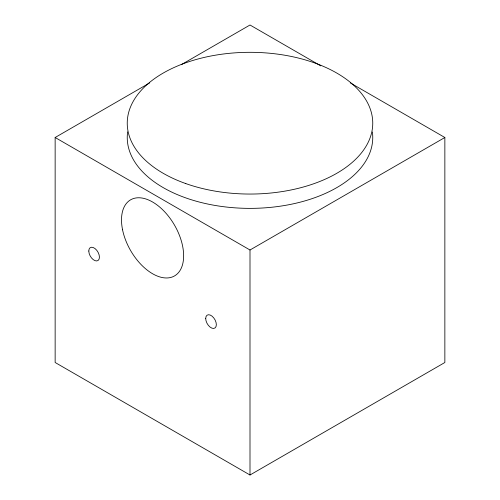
<?xml version="1.0" encoding="UTF-8"?>
<svg xmlns="http://www.w3.org/2000/svg" width="500" height="500" viewBox="0 0 500 500"><rect width="100%" height="100%" fill="white"/><g stroke="black" fill="none" stroke-linecap="round" stroke-linejoin="round"><path stroke-width="0.75" d="M350.462 83L444.856 137.5L444.856 362.5L250 475L55.144 362.5L55.144 137.5L149.537 83M181.225 64.706L250 25L320.794 65.875M55.144 137.5L250 250L444.856 137.5M250 250L250 475M372.381 131.994A122.756 70.869 0 0 1 249.906 208.369A122.756 70.869 0 0 1 127.631 131.881M185.781 183.581A122.756 70.869 0 0 0 372.706 125.094A122.756 70.869 0 0 0 191.513 60.875A122.756 70.869 0 0 0 185.781 183.581M205.712 318.525A7.512 4.338 60 0 0 213.688 328.438A7.512 4.338 60 0 0 213.688 317.812A7.512 4.338 60 0 0 205.712 318.525M88.8 251.025A7.512 4.338 60 0 0 96.775 260.938A7.512 4.338 60 0 0 96.775 250.312A7.512 4.338 60 0 0 88.8 251.025M122.556 229.769A43.931 25.362 60 0 0 174.5 275.938A43.931 25.362 60 0 0 160.662 207.906A43.931 25.362 60 0 0 122.556 229.769"/></g></svg>
